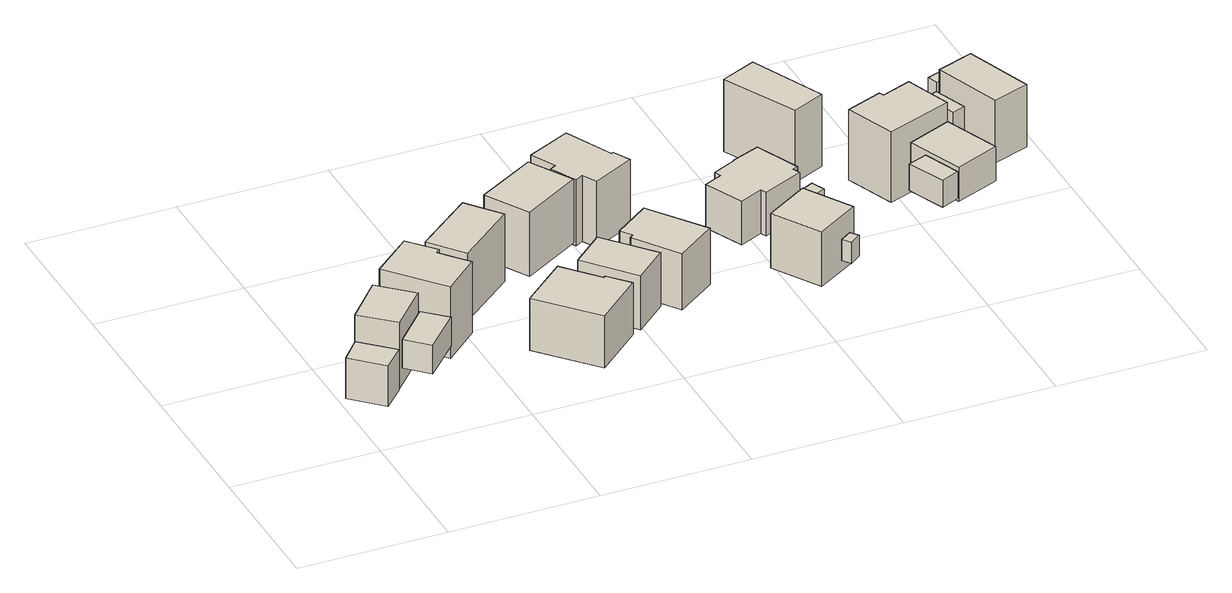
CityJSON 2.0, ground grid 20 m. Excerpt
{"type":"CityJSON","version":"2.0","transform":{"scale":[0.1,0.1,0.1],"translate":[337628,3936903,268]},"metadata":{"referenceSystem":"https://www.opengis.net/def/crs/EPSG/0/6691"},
"CityObjects":{
"building1":{"type":"Building","attributes":{"usage":"411","measuredHeight":6.4,"storeysAboveGround":2,"BuildingIDAttribute.prefecture":"14","BuildingIDAttribute.city":"14151","BuildingDetailAttribute.totalFloorArea":29.79,"BuildingDetailAttribute.buildingFootprintArea":14.89,"BuildingDetailAttribute.buildingStructureType":"601","BuildingDetailAttribute.buildingStructureOrgType":"1","BuildingDetailAttribute.orgUsage":"10","BuildingDetailAttribute.surveyYear":2015},"geometry":[{"type":"Solid","lod":"1","boundaries":[[[[0,1,2,3]],[[2,4,5,3]],[[1,6,4,2]],[[0,7,6,1]],[[3,5,7,0]],[[4,6,7,5]]]]}]},
"building2":{"type":"Building","attributes":{"usage":"411","measuredHeight":9.8,"storeysAboveGround":2,"BuildingIDAttribute.prefecture":"14","BuildingIDAttribute.city":"14151","BuildingDetailAttribute.totalFloorArea":57.22,"BuildingDetailAttribute.buildingFootprintArea":28.61,"BuildingDetailAttribute.buildingStructureType":"601","BuildingDetailAttribute.buildingStructureOrgType":"1","BuildingDetailAttribute.orgUsage":"10","BuildingDetailAttribute.surveyYear":2015},"geometry":[{"type":"Solid","lod":"1","boundaries":[[[[8,9,10,11]],[[10,12,13,11]],[[9,14,12,10]],[[8,15,14,9]],[[11,13,15,8]],[[12,14,15,13]]]]}]},
"building3":{"type":"Building","attributes":{"usage":"411","measuredHeight":5.3,"storeysAboveGround":2,"BuildingIDAttribute.prefecture":"14","BuildingIDAttribute.city":"14151","BuildingDetailAttribute.totalFloorArea":44.23,"BuildingDetailAttribute.buildingFootprintArea":22.12,"BuildingDetailAttribute.buildingStructureType":"601","BuildingDetailAttribute.buildingStructureOrgType":"1","BuildingDetailAttribute.orgUsage":"10","BuildingDetailAttribute.surveyYear":2015},"geometry":[{"type":"Solid","lod":"1","boundaries":[[[[16,17,18,19]],[[18,20,21,19]],[[17,22,20,18]],[[16,23,22,17]],[[19,21,23,16]],[[20,22,23,21]]]]}]},
"building4":{"type":"Building","attributes":{"usage":"411","measuredHeight":11.4,"storeysAboveGround":2,"BuildingIDAttribute.prefecture":"14","BuildingIDAttribute.city":"14151","BuildingDetailAttribute.totalFloorArea":105.3,"BuildingDetailAttribute.buildingFootprintArea":52.65,"BuildingDetailAttribute.buildingStructureType":"601","BuildingDetailAttribute.buildingStructureOrgType":"1","BuildingDetailAttribute.orgUsage":"10","BuildingDetailAttribute.surveyYear":2015},"geometry":[{"type":"Solid","lod":"1","boundaries":[[[[24,25,26,27,28,29]],[[28,30,31,29]],[[27,32,30,28]],[[26,33,32,27]],[[25,34,33,26]],[[24,35,34,25]],[[29,31,35,24]],[[30,32,33,34,35,31]]]]}]},
"building5":{"type":"Building","attributes":{"usage":"411","measuredHeight":8,"storeysAboveGround":2,"BuildingIDAttribute.prefecture":"14","BuildingIDAttribute.city":"14151","BuildingDetailAttribute.totalFloorArea":133.15,"BuildingDetailAttribute.buildingFootprintArea":66.57,"BuildingDetailAttribute.buildingStructureType":"601","BuildingDetailAttribute.buildingStructureOrgType":"1","BuildingDetailAttribute.orgUsage":"10","BuildingDetailAttribute.surveyYear":2015},"geometry":[{"type":"Solid","lod":"1","boundaries":[[[[36,37,38,39,40,41]],[[40,42,43,41]],[[39,44,42,40]],[[38,45,44,39]],[[37,46,45,38]],[[36,47,46,37]],[[41,43,47,36]],[[42,44,45,46,47,43]]]]}]},
"building6":{"type":"Building","attributes":{"usage":"411","measuredHeight":10.2,"storeysAboveGround":2,"BuildingIDAttribute.prefecture":"14","BuildingIDAttribute.city":"14151","BuildingDetailAttribute.totalFloorArea":79.14,"BuildingDetailAttribute.buildingFootprintArea":39.57,"BuildingDetailAttribute.buildingStructureType":"601","BuildingDetailAttribute.buildingStructureOrgType":"1","BuildingDetailAttribute.orgUsage":"10","BuildingDetailAttribute.surveyYear":2015},"geometry":[{"type":"Solid","lod":"1","boundaries":[[[[48,49,50,51]],[[50,52,53,51]],[[49,54,52,50]],[[48,55,54,49]],[[51,53,55,48]],[[52,54,55,53]]]]}]},
"building7":{"type":"Building","attributes":{"usage":"411","measuredHeight":8.6,"storeysAboveGround":2,"BuildingIDAttribute.prefecture":"14","BuildingIDAttribute.city":"14151","BuildingDetailAttribute.totalFloorArea":67.61,"BuildingDetailAttribute.buildingFootprintArea":33.8,"BuildingDetailAttribute.buildingStructureType":"601","BuildingDetailAttribute.buildingStructureOrgType":"1","BuildingDetailAttribute.orgUsage":"10","BuildingDetailAttribute.surveyYear":2015},"geometry":[{"type":"Solid","lod":"1","boundaries":[[[[56,57,58,59]],[[58,60,61,59]],[[57,62,60,58]],[[56,63,62,57]],[[59,61,63,56]],[[60,62,63,61]]]]}]},
"building8":{"type":"Building","attributes":{"usage":"411","measuredHeight":10,"storeysAboveGround":2,"BuildingIDAttribute.prefecture":"14","BuildingIDAttribute.city":"14151","BuildingDetailAttribute.totalFloorArea":87.29,"BuildingDetailAttribute.buildingFootprintArea":43.65,"BuildingDetailAttribute.buildingStructureType":"601","BuildingDetailAttribute.buildingStructureOrgType":"1","BuildingDetailAttribute.orgUsage":"10","BuildingDetailAttribute.surveyYear":2015},"geometry":[{"type":"Solid","lod":"1","boundaries":[[[[64,65,66,67]],[[66,68,69,67]],[[65,70,68,66]],[[64,71,70,65]],[[67,69,71,64]],[[68,70,71,69]]]]}]},
"building9":{"type":"Building","attributes":{"usage":"411","measuredHeight":8.8,"storeysAboveGround":2,"BuildingIDAttribute.prefecture":"14","BuildingIDAttribute.city":"14151","BuildingDetailAttribute.totalFloorArea":99.82,"BuildingDetailAttribute.buildingFootprintArea":49.91,"BuildingDetailAttribute.buildingStructureType":"601","BuildingDetailAttribute.buildingStructureOrgType":"1","BuildingDetailAttribute.orgUsage":"10","BuildingDetailAttribute.surveyYear":2015},"geometry":[{"type":"Solid","lod":"1","boundaries":[[[[72,73,74,75,76,77]],[[76,78,79,77]],[[75,80,78,76]],[[74,81,80,75]],[[73,82,81,74]],[[72,83,82,73]],[[77,79,83,72]],[[78,80,81,82,83,79]]]]}]},
"building10":{"type":"Building","attributes":{"usage":"411","measuredHeight":10.2,"storeysAboveGround":2,"BuildingIDAttribute.prefecture":"14","BuildingIDAttribute.city":"14151","BuildingDetailAttribute.totalFloorArea":113.18,"BuildingDetailAttribute.buildingFootprintArea":56.59,"BuildingDetailAttribute.buildingStructureType":"601","BuildingDetailAttribute.buildingStructureOrgType":"1","BuildingDetailAttribute.orgUsage":"10","BuildingDetailAttribute.surveyYear":2015},"geometry":[{"type":"Solid","lod":"1","boundaries":[[[[84,85,86,87,88,89,90,91,92,93]],[[92,94,95,93]],[[91,96,94,92]],[[90,97,96,91]],[[89,98,97,90]],[[88,99,98,89]],[[87,100,99,88]],[[86,101,100,87]],[[85,102,101,86]],[[84,103,102,85]],[[93,95,103,84]],[[94,96,97,98,99,100,101,102,103,95]]]]}]},
"building11":{"type":"Building","attributes":{"usage":"411","measuredHeight":8,"storeysAboveGround":2,"BuildingIDAttribute.prefecture":"14","BuildingIDAttribute.city":"14151","BuildingDetailAttribute.totalFloorArea":85.79,"BuildingDetailAttribute.buildingFootprintArea":42.9,"BuildingDetailAttribute.buildingStructureType":"601","BuildingDetailAttribute.buildingStructureOrgType":"1","BuildingDetailAttribute.orgUsage":"10","BuildingDetailAttribute.surveyYear":2015},"geometry":[{"type":"Solid","lod":"1","boundaries":[[[[104,105,106,107]],[[106,108,109,107]],[[105,110,108,106]],[[104,111,110,105]],[[107,109,111,104]],[[108,110,111,109]]]]}]},
"building12":{"type":"Building","attributes":{"BuildingIDAttribute.prefecture":"14","BuildingIDAttribute.city":"14151","BuildingDetailAttribute.surveyYear":2015},"geometry":[{"type":"Solid","lod":"1","boundaries":[[[[112,113,114,115]],[[114,116,117,115]],[[113,118,116,114]],[[112,119,118,113]],[[115,117,119,112]],[[116,118,119,117]]]]}]},
"building13":{"type":"Building","attributes":{"usage":"411","measuredHeight":7.7,"storeysAboveGround":1,"BuildingIDAttribute.prefecture":"14","BuildingIDAttribute.city":"14151","BuildingDetailAttribute.totalFloorArea":61.57,"BuildingDetailAttribute.buildingFootprintArea":61.57,"BuildingDetailAttribute.buildingStructureType":"601","BuildingDetailAttribute.buildingStructureOrgType":"1","BuildingDetailAttribute.orgUsage":"10","BuildingDetailAttribute.surveyYear":2015},"geometry":[{"type":"Solid","lod":"1","boundaries":[[[[120,121,122,123,124,125,126,127,128,129,130,131]],[[130,132,133,131]],[[129,134,132,130]],[[128,135,134,129]],[[127,136,135,128]],[[126,137,136,127]],[[125,138,137,126]],[[124,139,138,125]],[[123,140,139,124]],[[122,141,140,123]],[[121,142,141,122]],[[120,143,142,121]],[[131,133,143,120]],[[132,134,135,136,137,138,139,140,141,142,143,133]]]]}]},
"building14":{"type":"Building","attributes":{"BuildingIDAttribute.prefecture":"14","BuildingIDAttribute.city":"14151","BuildingDetailAttribute.surveyYear":2015},"geometry":[{"type":"Solid","lod":"1","boundaries":[[[[144,145,146,147]],[[146,148,149,147]],[[145,150,148,146]],[[144,151,150,145]],[[147,149,151,144]],[[148,150,151,149]]]]}]},
"building15":{"type":"Building","attributes":{"usage":"411","measuredHeight":11.9,"storeysAboveGround":2,"BuildingIDAttribute.prefecture":"14","BuildingIDAttribute.city":"14151","BuildingDetailAttribute.totalFloorArea":77.14,"BuildingDetailAttribute.buildingFootprintArea":38.57,"BuildingDetailAttribute.buildingStructureType":"601","BuildingDetailAttribute.buildingStructureOrgType":"1","BuildingDetailAttribute.orgUsage":"10","BuildingDetailAttribute.surveyYear":2015},"geometry":[{"type":"Solid","lod":"1","boundaries":[[[[152,153,154,155]],[[154,156,157,155]],[[153,158,156,154]],[[152,159,158,153]],[[155,157,159,152]],[[156,158,159,157]]]]}]},
"building16":{"type":"Building","attributes":{"measuredHeight":4.1,"BuildingIDAttribute.prefecture":"14","BuildingIDAttribute.city":"14151","BuildingDetailAttribute.surveyYear":2015},"geometry":[{"type":"Solid","lod":"1","boundaries":[[[[160,161,162,163]],[[162,164,165,163]],[[161,166,164,162]],[[160,167,166,161]],[[163,165,167,160]],[[164,166,167,165]]]]}]},
"building17":{"type":"Building","attributes":{"usage":"411","measuredHeight":11,"storeysAboveGround":2,"BuildingIDAttribute.prefecture":"14","BuildingIDAttribute.city":"14151","BuildingDetailAttribute.totalFloorArea":91.44,"BuildingDetailAttribute.buildingFootprintArea":45.72,"BuildingDetailAttribute.buildingStructureType":"601","BuildingDetailAttribute.buildingStructureOrgType":"1","BuildingDetailAttribute.orgUsage":"10","BuildingDetailAttribute.surveyYear":2015},"geometry":[{"type":"Solid","lod":"1","boundaries":[[[[168,169,170,171,172,173]],[[172,174,175,173]],[[171,176,174,172]],[[170,177,176,171]],[[169,178,177,170]],[[168,179,178,169]],[[173,175,179,168]],[[174,176,177,178,179,175]]]]}]},
"building18":{"type":"Building","attributes":{"usage":"411","measuredHeight":5.1,"storeysAboveGround":2,"BuildingIDAttribute.prefecture":"14","BuildingIDAttribute.city":"14151","BuildingDetailAttribute.totalFloorArea":86.31,"BuildingDetailAttribute.buildingFootprintArea":43.16,"BuildingDetailAttribute.buildingStructureType":"601","BuildingDetailAttribute.buildingStructureOrgType":"1","BuildingDetailAttribute.orgUsage":"10","BuildingDetailAttribute.surveyYear":2015},"geometry":[{"type":"Solid","lod":"1","boundaries":[[[[180,181,182,183]],[[182,184,185,183]],[[181,186,184,182]],[[180,187,186,181]],[[183,185,187,180]],[[184,186,187,185]]]]}]},
"building19":{"type":"Building","attributes":{"measuredHeight":5.7,"BuildingIDAttribute.prefecture":"14","BuildingIDAttribute.city":"14151","BuildingDetailAttribute.surveyYear":2015},"geometry":[{"type":"Solid","lod":"1","boundaries":[[[[188,189,190,191]],[[190,192,193,191]],[[189,194,192,190]],[[188,195,194,189]],[[191,193,195,188]],[[192,194,195,193]]]]}]},
"building20":{"type":"Building","attributes":{"measuredHeight":5.5,"BuildingIDAttribute.prefecture":"14","BuildingIDAttribute.city":"14151","BuildingDetailAttribute.surveyYear":2015},"geometry":[{"type":"Solid","lod":"1","boundaries":[[[[196,197,198,199]],[[198,200,201,199]],[[197,202,200,198]],[[196,203,202,197]],[[199,201,203,196]],[[200,202,203,201]]]]}]},
"building21":{"type":"Building","attributes":{"measuredHeight":8.5,"BuildingIDAttribute.prefecture":"14","BuildingIDAttribute.city":"14151","BuildingDetailAttribute.surveyYear":2015},"geometry":[{"type":"Solid","lod":"1","boundaries":[[[[204,205,206,207]],[[206,208,209,207]],[[205,210,208,206]],[[204,211,210,205]],[[207,209,211,204]],[[208,210,211,209]]]]}]},
"building22":{"type":"Building","attributes":{"usage":"411","measuredHeight":9.1,"storeysAboveGround":2,"BuildingIDAttribute.prefecture":"14","BuildingIDAttribute.city":"14151","BuildingDetailAttribute.totalFloorArea":85.8,"BuildingDetailAttribute.buildingFootprintArea":42.9,"BuildingDetailAttribute.buildingStructureType":"601","BuildingDetailAttribute.buildingStructureOrgType":"1","BuildingDetailAttribute.orgUsage":"10","BuildingDetailAttribute.surveyYear":2015},"geometry":[{"type":"Solid","lod":"1","boundaries":[[[[212,213,214,215]],[[214,216,217,215]],[[213,218,216,214]],[[212,219,218,213]],[[215,217,219,212]],[[216,218,219,217]]]]}]},
"building23":{"type":"Building","attributes":{"measuredHeight":8.7,"BuildingIDAttribute.prefecture":"14","BuildingIDAttribute.city":"14151","BuildingDetailAttribute.surveyYear":2015},"geometry":[{"type":"Solid","lod":"1","boundaries":[[[[220,221,222,223]],[[222,224,225,223]],[[221,226,224,222]],[[220,227,226,221]],[[223,225,227,220]],[[224,226,227,225]]]]}]}
},
"vertices":[
[73,108,14],[46,80,14],[7,117,14],[32,146,14],[7,117,72],[32,146,72],[46,80,72],[73,108,72],
[125,167,11],[77,115,11],[35,153,11],[82,206,11],[35,153,105],[82,206,105],[77,115,105],[125,167,105],
[154,136,40],[108,87,40],[80,114,40],[125,163,40],[80,114,81],[125,163,81],[108,87,81],[154,136,81],
[178,232,9],[209,196,9],[162,155,9],[100,226,9],[153,272,9],[184,237,9],[153,272,111],[184,237,111],[100,226,111],[162,155,111],[209,196,111],[178,232,111],
[293,133,45],[334,87,45],[336,90,45],[361,62,45],[299,8,45],[233,81,45],[299,8,119],[233,81,119],[361,62,119],[336,90,119],[334,87,119],[293,133,119],
[292,286,9],[215,223,9],[179,268,9],[256,330,9],[179,268,105],[256,330,105],[215,223,105],[292,286,105],
[418,109,43],[375,71,43],[320,134,43],[363,172,43],[320,134,120],[363,172,120],[375,71,120],[418,109,120],
[399,322,15],[320,275,15],[286,334,15],[365,380,15],[286,334,106],[365,380,106],[320,275,106],[399,322,106],
[494,133,41],[440,94,41],[398,153,41],[403,157,41],[392,172,41],[440,207,41],[392,172,121],[440,207,121],[403,157,121],[398,153,121],[440,94,121],[494,133,121],
[466,361,9],[469,362,9],[481,339,9],[424,310,9],[414,330,9],[403,324,9],[385,359,9],[393,363,9],[376,397,9],[435,425,9],[376,397,103],[435,425,103],[393,363,103],[385,359,103],[403,324,103],[414,330,103],[424,310,103],[481,339,103],[469,362,103],[466,361,103],
[654,68,70],[596,32,70],[557,95,70],[615,131,70],[557,95,148],[615,131,148],[596,32,148],[654,68,148],
[652,47,90],[637,36,90],[629,47,90],[644,57,90],[629,47,120],[644,57,120],[637,36,120],[652,47,120],
[651,239,41],[655,229,41],[600,204,41],[596,212,41],[565,198,41],[541,251,41],[566,262,41],[562,271,41],[594,286,41],[594,287,41],[632,302,41],[658,242,41],[632,302,103],[658,242,103],[594,287,103],[594,286,103],[562,271,103],[566,262,103],[541,251,103],[565,198,103],[596,212,103],[600,204,103],[655,229,103],[651,239,103],
[681,215,51],[666,208,51],[659,226,51],[673,233,51],[659,226,81],[673,233,81],[666,208,81],[681,215,81],
[740,354,17],[696,334,17],[646,433,17],[694,454,17],[646,433,120],[694,454,120],[696,334,120],[740,354,120],
[819,130,81],[794,119,81],[773,170,81],[799,180,81],[773,170,119],[799,180,119],[794,119,119],[819,130,119],
[785,285,50],[788,279,50],[828,294,50],[851,232,50],[762,199,50],[736,266,50],[762,199,150],[736,266,150],[851,232,150],[828,294,150],[788,279,150],[785,285,150],
[880,154,76],[820,130,76],[790,204,76],[850,229,76],[790,204,125],[850,229,125],[820,130,125],[880,154,125],
[869,305,68],[886,260,68],[868,253,68],[851,298,68],[868,253,119],[851,298,119],[886,260,119],[869,305,119],
[868,344,52],[871,332,52],[843,324,52],[840,336,52],[843,324,98],[840,336,98],[871,332,98],[868,344,98],
[884,333,57],[889,318,57],[873,313,57],[868,327,57],[873,313,126],[868,327,126],[889,318,126],[884,333,126],
[957,236,57],[908,218,57],[875,309,57],[924,327,57],[875,309,146],[924,327,146],[908,218,146],[957,236,146],
[922,330,57],[896,321,57],[889,341,57],[916,349,57],[889,341,124],[916,349,124],[896,321,124],[922,330,124]
]}
